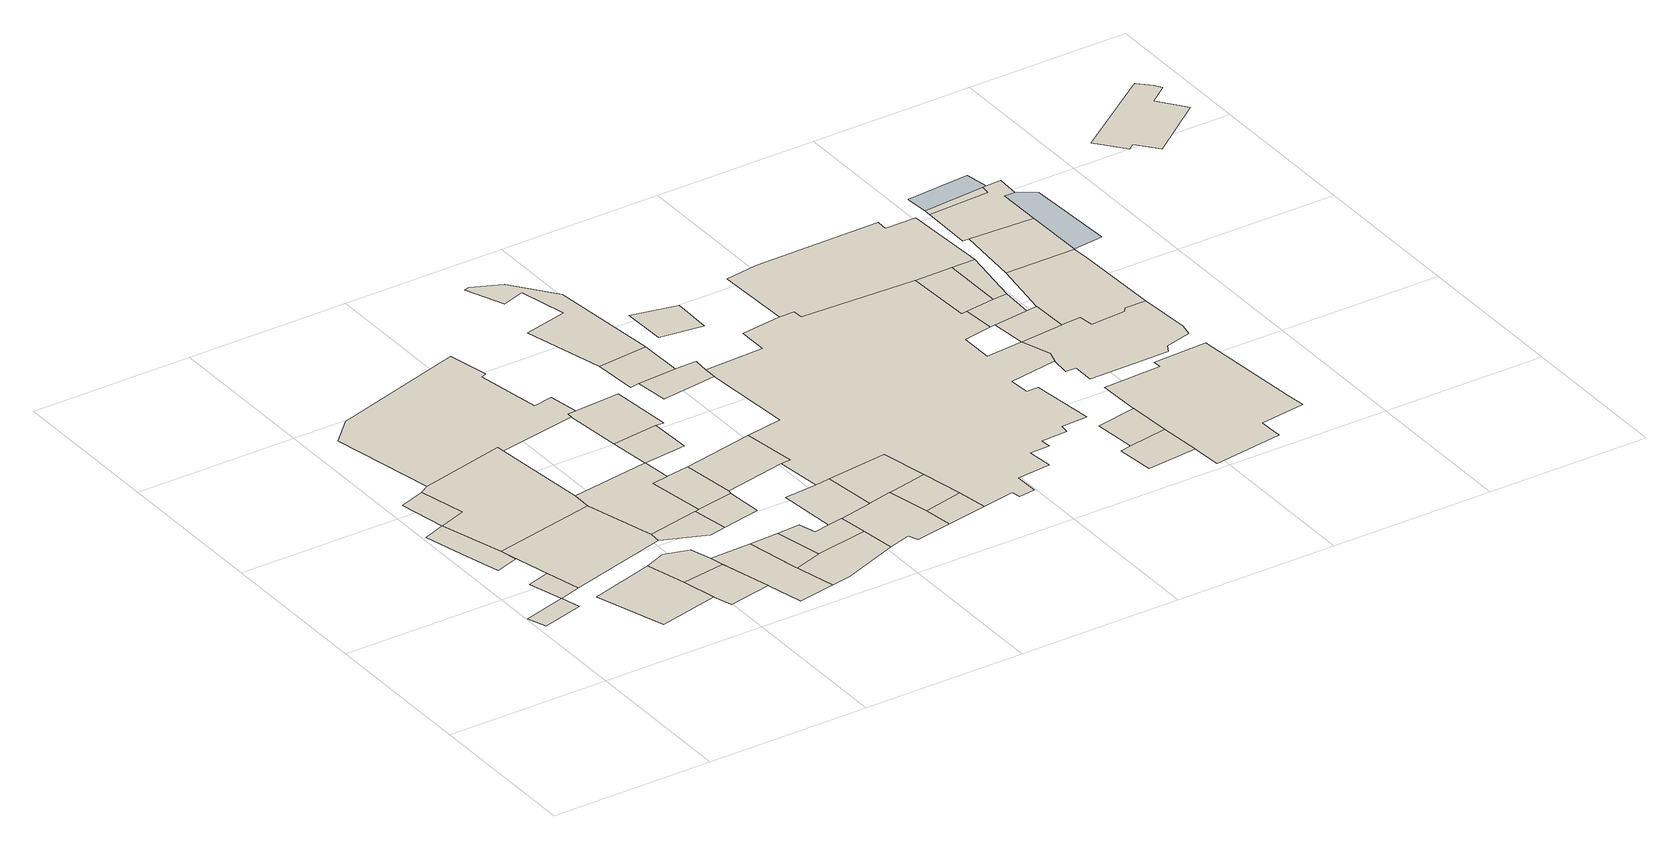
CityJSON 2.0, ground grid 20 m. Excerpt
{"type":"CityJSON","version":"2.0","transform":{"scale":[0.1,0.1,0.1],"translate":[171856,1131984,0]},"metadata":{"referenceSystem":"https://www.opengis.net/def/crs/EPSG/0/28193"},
"CityObjects":{
"building1":{"type":"Building","attributes":{"time":{"estimatedStart":{"year":1841},"estimatedEnd":{"year":1938}},"material":{"value":"dressed stone","sources":[{"name":"Amiran Atlas, sheet 11, map 4.2","type":"Secondary cartographic source"}],"paradata":{"author":"Beatrice Vaienti","date":"29-05-2023","version":0}},"numberOfFloors":{"value":"1","sources":[{"name":"Amiran Atlas, sheet 12, map 4.3","type":"Secondary cartographic source"}],"paradata":{"type":"user","author":"Beatrice Vaienti","date":"29-05-2023","comments":"In the atlas the value is \"1-3\", we have chosen a random value between 1 and 3 assigning a higher probability to 1 and 2 floors, respectively p=[0.35,0.35,0.3] for 1, 2, 3 floors","version":0}},"roof":{"type":{"value":"flat","paradata":{"type":"user","author":"Beatrice Vaienti","date":"29-05-2023","version":0}}},"updatedGeometry":true},"geometry":[{"type":"MultiSurface","lod":"0","boundaries":[[[0,1,2,3]]]}]},
"building2":{"type":"Building","attributes":{"time":{"estimatedStart":{"year":1841},"estimatedEnd":{"year":1938}},"material":{"value":"dressed stone","sources":[{"name":"Amiran Atlas, sheet 11, map 4.2","type":"Secondary cartographic source"}],"paradata":{"author":"Beatrice Vaienti","date":"29-05-2023","version":0}},"numberOfFloors":{"value":"1","sources":[{"name":"Amiran Atlas, sheet 12, map 4.3","type":"Secondary cartographic source"}],"paradata":{"type":"user","author":"Beatrice Vaienti","date":"29-05-2023","comments":"In the atlas the value is \"1-3\", we have chosen a random value between 1 and 3 assigning a higher probability to 1 and 2 floors, respectively p=[0.35,0.35,0.3] for 1, 2, 3 floors","version":0}},"roof":{"type":{"value":"flat","paradata":{"type":"user","author":"Beatrice Vaienti","date":"29-05-2023","version":0}}},"updatedGeometry":true},"geometry":[{"type":"MultiSurface","lod":"0","boundaries":[[[4,5,6,1]]]}]},
"building3":{"type":"Building","attributes":{"time":{"estimatedStart":{"year":1841},"estimatedEnd":{"year":1938}},"material":{"value":"dressed stone","sources":[{"name":"Amiran Atlas, sheet 11, map 4.2","type":"Secondary cartographic source"}],"paradata":{"author":"Beatrice Vaienti","date":"29-05-2023","version":0}},"numberOfFloors":{"value":"2","sources":[{"name":"Amiran Atlas, sheet 12, map 4.3","type":"Secondary cartographic source"}],"paradata":{"type":"user","author":"Beatrice Vaienti","date":"29-05-2023","comments":"In the atlas the value is \"1-3\", we have chosen a random value between 1 and 3 assigning a higher probability to 1 and 2 floors, respectively p=[0.35,0.35,0.3] for 1, 2, 3 floors","version":0}},"roof":{"type":{"value":"domed","paradata":{"type":"user","author":"Beatrice Vaienti","date":"29-05-2023","version":0}}},"updatedGeometry":true},"geometry":[{"type":"MultiSurface","lod":"0","boundaries":[[[7,8,9,10,11,12]]]}]},
"building4":{"type":"Building","attributes":{"time":{"estimatedStart":{"year":1841},"estimatedEnd":{"year":1938}},"material":{"paradata":{"version":0}},"numberOfFloors":{"value":"3","paradata":{"type":"predicted","date":"05-06-2023","comments":"Random Forest Classifier","version":0}},"roof":{"type":{"value":"gable","paradata":{"type":"user","author":"Beatrice Vaienti","date":"29-05-2023","comments":"In the Atlas the value is reported is 'gabled (tiles)', however it is not clear whether it refers to a hip or a gable roof. Therefore we assigned a random value between the two.","version":0}}},"updatedGeometry":true},"geometry":[{"type":"MultiSurface","lod":"0","boundaries":[[[10,13,14,15]]]}]},
"building5":{"type":"Building","attributes":{"time":{"estimatedStart":{"year":1841},"estimatedEnd":{"year":1938}},"material":{"value":"dressed stone","sources":[{"name":"Amiran Atlas, sheet 11, map 4.2","type":"Secondary cartographic source"}],"paradata":{"author":"Beatrice Vaienti","date":"29-05-2023","version":0}},"numberOfFloors":{"value":"2","sources":[{"name":"Amiran Atlas, sheet 12, map 4.3","type":"Secondary cartographic source"}],"paradata":{"type":"user","author":"Beatrice Vaienti","date":"29-05-2023","comments":"In the atlas the value is \"1-3\", we have chosen a random value between 1 and 3 assigning a higher probability to 1 and 2 floors, respectively p=[0.35,0.35,0.3] for 1, 2, 3 floors","version":0}},"roof":{"type":{"value":"flat","paradata":{"type":"user","author":"Beatrice Vaienti","date":"29-05-2023","version":0}}},"updatedGeometry":true},"geometry":[{"type":"MultiSurface","lod":"0","boundaries":[[[16,17,18,19,20]]]}]},
"building6":{"type":"Building","attributes":{"time":{"estimatedStart":{"year":1841},"estimatedEnd":{"year":1938}},"material":{"value":"dressed stone","sources":[{"name":"Amiran Atlas, sheet 11, map 4.2","type":"Secondary cartographic source"}],"paradata":{"author":"Beatrice Vaienti","date":"29-05-2023","version":0}},"numberOfFloors":{"value":"3","sources":[{"name":"Amiran Atlas, sheet 12, map 4.3","type":"Secondary cartographic source"}],"paradata":{"type":"user","author":"Beatrice Vaienti","date":"29-05-2023","comments":"In the atlas the value is \"1-3\", we have chosen a random value between 1 and 3 assigning a higher probability to 1 and 2 floors, respectively p=[0.35,0.35,0.3] for 1, 2, 3 floors","version":0}},"roof":{"type":{"value":"flat","paradata":{"type":"user","author":"Beatrice Vaienti","date":"29-05-2023","version":0}}},"updatedGeometry":true},"geometry":[{"type":"MultiSurface","lod":"0","boundaries":[[[21,22,9,4,23]]]}]},
"building7":{"type":"Building","attributes":{"time":{"estimatedStart":{"year":1841},"estimatedEnd":{"year":1938}},"material":{"value":"dressed stone","sources":[{"name":"Amiran Atlas, sheet 11, map 4.2","type":"Secondary cartographic source"}],"paradata":{"author":"Beatrice Vaienti","date":"29-05-2023","version":0}},"numberOfFloors":{"value":"3","sources":[{"name":"Amiran Atlas, sheet 12, map 4.3","type":"Secondary cartographic source"}],"paradata":{"type":"user","author":"Beatrice Vaienti","date":"29-05-2023","comments":"In the atlas the value is \"1-3\", we have chosen a random value between 1 and 3 assigning a higher probability to 1 and 2 floors, respectively p=[0.35,0.35,0.3] for 1, 2, 3 floors","version":0}},"roof":{"type":{"value":"flat","paradata":{"type":"user","author":"Beatrice Vaienti","date":"29-05-2023","version":0}}},"updatedGeometry":true},"geometry":[{"type":"MultiSurface","lod":"0","boundaries":[[[10,9,22,24,25,26,27,14,13]]]}]},
"building8":{"type":"Building","attributes":{"time":{"estimatedStart":{"year":1841},"estimatedEnd":{"year":1938}},"material":{"value":"dressed stone","sources":[{"name":"Amiran Atlas, sheet 11, map 4.2","type":"Secondary cartographic source"}],"paradata":{"author":"Beatrice Vaienti","date":"29-05-2023","version":0}},"numberOfFloors":{"value":"1","sources":[{"name":"Amiran Atlas, sheet 12, map 4.3","type":"Secondary cartographic source"}],"paradata":{"type":"user","author":"Beatrice Vaienti","date":"29-05-2023","comments":"In the atlas the value is \"1-3\", we have chosen a random value between 1 and 3 assigning a higher probability to 1 and 2 floors, respectively p=[0.35,0.35,0.3] for 1, 2, 3 floors","version":0}},"roof":{"type":{"value":"gable","paradata":{"type":"user","author":"Beatrice Vaienti","date":"29-05-2023","comments":"In the Atlas the value is reported is 'gabled (tiles)', however it is not clear whether it refers to a hip or a gable roof. Therefore we assigned a random value between the two.","version":0}}},"updatedGeometry":true},"geometry":[{"type":"MultiSurface","lod":"0","boundaries":[[[18,17,28,29,30]]]}]},
"building9":{"type":"Building","attributes":{"time":{"estimatedStart":{"year":1841},"estimatedEnd":{"year":1938}},"material":{"value":"dressed stone","sources":[{"name":"Amiran Atlas, sheet 11, map 4.2","type":"Secondary cartographic source"}],"paradata":{"author":"Beatrice Vaienti","date":"29-05-2023","version":0}},"numberOfFloors":{"value":"1","sources":[{"name":"Amiran Atlas, sheet 12, map 4.3","type":"Secondary cartographic source"}],"paradata":{"type":"user","author":"Beatrice Vaienti","date":"29-05-2023","comments":"In the atlas the value is \"1-3\", we have chosen a random value between 1 and 3 assigning a higher probability to 1 and 2 floors, respectively p=[0.35,0.35,0.3] for 1, 2, 3 floors","version":0}},"roof":{"type":{"value":"flat","paradata":{"type":"user","author":"Beatrice Vaienti","date":"29-05-2023","version":0}}},"updatedGeometry":true},"geometry":[{"type":"MultiSurface","lod":"0","boundaries":[[[31,19,18,30,32,33]]]}]},
"building10":{"type":"Building","attributes":{"time":{"estimatedStart":{"year":1841},"estimatedEnd":{"year":1938}},"material":{"value":"dressed stone","sources":[{"name":"Amiran Atlas, sheet 11, map 4.2","type":"Secondary cartographic source"}],"paradata":{"author":"Beatrice Vaienti","date":"29-05-2023","version":0}},"numberOfFloors":{"value":"3","sources":[{"name":"Amiran Atlas, sheet 12, map 4.3","type":"Secondary cartographic source"}],"paradata":{"type":"user","author":"Beatrice Vaienti","date":"29-05-2023","comments":"In the atlas the value is \"1-3\", we have chosen a random value between 1 and 3 assigning a higher probability to 1 and 2 floors, respectively p=[0.35,0.35,0.3] for 1, 2, 3 floors","version":0}},"roof":{"type":{"value":"domed","paradata":{"type":"user","author":"Beatrice Vaienti","date":"29-05-2023","version":0}}},"updatedGeometry":true},"geometry":[{"type":"MultiSurface","lod":"0","boundaries":[[[29,34,35,36,37,32]]]}]},
"building11":{"type":"Building","attributes":{"time":{"estimatedStart":{"year":1841},"estimatedEnd":{"year":1938}},"material":{"value":"dressed stone","sources":[{"name":"Amiran Atlas, sheet 11, map 4.2","type":"Secondary cartographic source"}],"paradata":{"author":"Beatrice Vaienti","date":"29-05-2023","version":0}},"numberOfFloors":{"value":"1","sources":[{"name":"Amiran Atlas, sheet 12, map 4.3","type":"Secondary cartographic source"}],"paradata":{"type":"user","author":"Beatrice Vaienti","date":"29-05-2023","comments":"In the atlas the value is \"1-3\", we have chosen a random value between 1 and 3 assigning a higher probability to 1 and 2 floors, respectively p=[0.35,0.35,0.3] for 1, 2, 3 floors","version":0}},"roof":{"type":{"value":"flat","paradata":{"type":"user","author":"Beatrice Vaienti","date":"29-05-2023","version":0}}},"updatedGeometry":true},"geometry":[{"type":"MultiSurface","lod":"0","boundaries":[[[38,21,23,39,40]]]}]},
"building12":{"type":"Building","attributes":{"time":{"estimatedStart":{"year":1841},"estimatedEnd":{"year":1938}},"material":{"value":"dressed stone","sources":[{"name":"Amiran Atlas, sheet 11, map 4.2","type":"Secondary cartographic source"}],"paradata":{"author":"Beatrice Vaienti","date":"29-05-2023","version":0}},"numberOfFloors":{"value":"3","sources":[{"name":"Amiran Atlas, sheet 12, map 4.3","type":"Secondary cartographic source"}],"paradata":{"type":"user","author":"Beatrice Vaienti","date":"29-05-2023","comments":"In the atlas the value is \"1-3\", we have chosen a random value between 1 and 3 assigning a higher probability to 1 and 2 floors, respectively p=[0.35,0.35,0.3] for 1, 2, 3 floors","version":0}},"roof":{"type":{"value":"flat","paradata":{"type":"user","author":"Beatrice Vaienti","date":"29-05-2023","version":0}}},"updatedGeometry":true},"geometry":[{"type":"MultiSurface","lod":"0","boundaries":[[[41,42,24,22,21,38,43,44]]]}]},
"building13":{"type":"Building","attributes":{"time":{"estimatedStart":{"year":1841},"estimatedEnd":{"year":1938}},"material":{"value":"dressed stone","sources":[{"name":"Amiran Atlas, sheet 11, map 4.2","type":"Secondary cartographic source"}],"paradata":{"author":"Beatrice Vaienti","date":"29-05-2023","version":0}},"numberOfFloors":{"value":"3","sources":[{"name":"Amiran Atlas, sheet 12, map 4.3","type":"Secondary cartographic source"}],"paradata":{"type":"user","author":"Beatrice Vaienti","date":"29-05-2023","comments":"In the atlas the value is \"1-3\", we have chosen a random value between 1 and 3 assigning a higher probability to 1 and 2 floors, respectively p=[0.35,0.35,0.3] for 1, 2, 3 floors","version":0}},"roof":{"type":{"value":"flat","paradata":{"type":"user","author":"Beatrice Vaienti","date":"29-05-2023","version":0}}},"updatedGeometry":true},"geometry":[{"type":"MultiSurface","lod":"0","boundaries":[[[45,46,47,27,26,25,48,49,50,51,52,53,54]]]}]},
"building14":{"type":"Building","attributes":{"time":{"estimatedStart":{"year":1841},"estimatedEnd":{"year":1938}},"material":{"value":"dressed stone","sources":[{"name":"Amiran Atlas, sheet 11, map 4.2","type":"Secondary cartographic source"}],"paradata":{"author":"Beatrice Vaienti","date":"29-05-2023","version":0}},"numberOfFloors":{"value":"1","sources":[{"name":"Amiran Atlas, sheet 12, map 4.3","type":"Secondary cartographic source"}],"paradata":{"type":"user","author":"Beatrice Vaienti","date":"29-05-2023","comments":"In the atlas the value is \"1-3\", we have chosen a random value between 1 and 3 assigning a higher probability to 1 and 2 floors, respectively p=[0.35,0.35,0.3] for 1, 2, 3 floors","version":0}},"roof":{"type":{"value":"domed","paradata":{"type":"user","author":"Beatrice Vaienti","date":"29-05-2023","version":0}}},"updatedGeometry":true},"geometry":[{"type":"MultiSurface","lod":"0","boundaries":[[[55,56,57,37]]]}]},
"building15":{"type":"Building","attributes":{"time":{"estimatedStart":{"year":1841},"estimatedEnd":{"year":1938}},"material":{"value":"dressed stone","sources":[{"name":"Amiran Atlas, sheet 11, map 4.2","type":"Secondary cartographic source"}],"paradata":{"author":"Beatrice Vaienti","date":"29-05-2023","version":0}},"numberOfFloors":{"value":"1","sources":[{"name":"Amiran Atlas, sheet 12, map 4.3","type":"Secondary cartographic source"}],"paradata":{"type":"user","author":"Beatrice Vaienti","date":"29-05-2023","comments":"In the atlas the value is \"1-3\", we have chosen a random value between 1 and 3 assigning a higher probability to 1 and 2 floors, respectively p=[0.35,0.35,0.3] for 1, 2, 3 floors","version":0}},"roof":{"type":{"value":"domed","paradata":{"type":"user","author":"Beatrice Vaienti","date":"29-05-2023","version":0}}},"updatedGeometry":true},"geometry":[{"type":"MultiSurface","lod":"0","boundaries":[[[58,43,38,40,59]]]}]},
"building16":{"type":"Building","attributes":{"time":{"estimatedStart":{"year":1841},"estimatedEnd":{"year":1938}},"material":{"value":"dressed stone","sources":[{"name":"Amiran Atlas, sheet 11, map 4.2","type":"Secondary cartographic source"}],"paradata":{"author":"Beatrice Vaienti","date":"29-05-2023","version":0}},"numberOfFloors":{"value":"3","sources":[{"name":"Amiran Atlas, sheet 12, map 4.3","type":"Secondary cartographic source"}],"paradata":{"type":"user","author":"Beatrice Vaienti","date":"29-05-2023","comments":"In the atlas the value is \"1-3\", we have chosen a random value between 1 and 3 assigning a higher probability to 1 and 2 floors, respectively p=[0.35,0.35,0.3] for 1, 2, 3 floors","version":0}},"roof":{"type":{"value":"flat","paradata":{"type":"user","author":"Beatrice Vaienti","date":"29-05-2023","version":0}}},"updatedGeometry":true},"geometry":[{"type":"MultiSurface","lod":"0","boundaries":[[[56,55,35,60,61,62]]]}]},
"building17":{"type":"Building","attributes":{"time":{"estimatedStart":{"year":1841},"estimatedEnd":{"year":1938}},"material":{"value":"dressed stone","sources":[{"name":"Amiran Atlas, sheet 11, map 4.2","type":"Secondary cartographic source"}],"paradata":{"author":"Beatrice Vaienti","date":"29-05-2023","version":0}},"numberOfFloors":{"value":"3","sources":[{"name":"Amiran Atlas, sheet 12, map 4.3","type":"Secondary cartographic source"}],"paradata":{"type":"user","author":"Beatrice Vaienti","date":"29-05-2023","comments":"In the atlas the value is \"1-3\", we have chosen a random value between 1 and 3 assigning a higher probability to 1 and 2 floors, respectively p=[0.35,0.35,0.3] for 1, 2, 3 floors","version":0}},"roof":{"type":{"value":"domed","paradata":{"type":"user","author":"Beatrice Vaienti","date":"29-05-2023","version":0}}},"updatedGeometry":true},"geometry":[{"type":"MultiSurface","lod":"0","boundaries":[[[63,41,44,43,58,64]]]}]},
"building18":{"type":"Building","attributes":{"time":{"estimatedStart":{"year":1841},"estimatedEnd":{"year":1938}},"material":{"value":"dressed stone","sources":[{"name":"Amiran Atlas, sheet 11, map 4.2","type":"Secondary cartographic source"}],"paradata":{"author":"Beatrice Vaienti","date":"29-05-2023","version":0}},"numberOfFloors":{"value":"1","sources":[{"name":"Amiran Atlas, sheet 12, map 4.3","type":"Secondary cartographic source"}],"paradata":{"type":"user","author":"Beatrice Vaienti","date":"29-05-2023","comments":"In the atlas the value is \"1-3\", we have chosen a random value between 1 and 3 assigning a higher probability to 1 and 2 floors, respectively p=[0.35,0.35,0.3] for 1, 2, 3 floors","version":0}},"roof":{"type":{"value":"domed","paradata":{"type":"user","author":"Beatrice Vaienti","date":"29-05-2023","version":0}}},"updatedGeometry":true},"geometry":[{"type":"MultiSurface","lod":"0","boundaries":[[[57,56,62,65,66,67,68]]]}]},
"building19":{"type":"Building","attributes":{"time":{"estimatedStart":{"year":1841},"estimatedEnd":{"year":1938}},"material":{"value":"dressed stone","sources":[{"name":"Amiran Atlas, sheet 11, map 4.2","type":"Secondary cartographic source"}],"paradata":{"author":"Beatrice Vaienti","date":"29-05-2023","version":0}},"numberOfFloors":{"value":"3","sources":[{"name":"Amiran Atlas, sheet 12, map 4.3","type":"Secondary cartographic source"}],"paradata":{"type":"user","author":"Beatrice Vaienti","date":"29-05-2023","comments":"In the atlas the value is \"1-3\", we have chosen a random value between 1 and 3 assigning a higher probability to 1 and 2 floors, respectively p=[0.35,0.35,0.3] for 1, 2, 3 floors","version":0}},"roof":{"type":{"value":"flat","paradata":{"type":"user","author":"Beatrice Vaienti","date":"29-05-2023","version":0}}},"updatedGeometry":true},"geometry":[{"type":"MultiSurface","lod":"0","boundaries":[[[69,70,42,71]]]}]},
"building20":{"type":"Building","attributes":{"time":{"estimatedStart":{"year":1841},"estimatedEnd":{"year":1938}},"material":{"value":"dressed stone","sources":[{"name":"Amiran Atlas, sheet 11, map 4.2","type":"Secondary cartographic source"}],"paradata":{"author":"Beatrice Vaienti","date":"29-05-2023","version":0}},"numberOfFloors":{"value":"3","sources":[{"name":"Amiran Atlas, sheet 12, map 4.3","type":"Secondary cartographic source"}],"paradata":{"type":"user","author":"Beatrice Vaienti","date":"29-05-2023","comments":"In the atlas the value is \"1-3\", we have chosen a random value between 1 and 3 assigning a higher probability to 1 and 2 floors, respectively p=[0.35,0.35,0.3] for 1, 2, 3 floors","version":0}},"roof":{"type":{"value":"flat","paradata":{"type":"user","author":"Beatrice Vaienti","date":"29-05-2023","version":0}}},"updatedGeometry":true},"geometry":[{"type":"MultiSurface","lod":"0","boundaries":[[[70,69,72,73,50,49,48]]]}]},
"building21":{"type":"Building","attributes":{"time":{"estimatedStart":{"year":1841},"estimatedEnd":{"year":1938}},"material":{"value":"dressed stone","sources":[{"name":"Amiran Atlas, sheet 11, map 4.2","type":"Secondary cartographic source"}],"paradata":{"author":"Beatrice Vaienti","date":"29-05-2023","version":0}},"numberOfFloors":{"value":"3","sources":[{"name":"Amiran Atlas, sheet 12, map 4.3","type":"Secondary cartographic source"}],"paradata":{"type":"user","author":"Beatrice Vaienti","date":"29-05-2023","comments":"In the atlas the value is \"1-3\", we have chosen a random value between 1 and 3 assigning a higher probability to 1 and 2 floors, respectively p=[0.35,0.35,0.3] for 1, 2, 3 floors","version":0}},"roof":{"type":{"value":"domed","paradata":{"type":"user","author":"Beatrice Vaienti","date":"29-05-2023","version":0}}},"updatedGeometry":true},"geometry":[{"type":"MultiSurface","lod":"0","boundaries":[[[74,75,63,64,76]]]}]},
"building22":{"type":"Building","attributes":{"time":{"estimatedStart":{"year":1841},"estimatedEnd":{"year":1938}},"material":{"value":"dressed stone","sources":[{"name":"Amiran Atlas, sheet 11, map 4.2","type":"Secondary cartographic source"}],"paradata":{"author":"Beatrice Vaienti","date":"29-05-2023","version":0}},"numberOfFloors":{"value":"3","sources":[{"name":"Amiran Atlas, sheet 12, map 4.3","type":"Secondary cartographic source"}],"paradata":{"type":"user","author":"Beatrice Vaienti","date":"29-05-2023","comments":"In the atlas the value is \"1-3\", we have chosen a random value between 1 and 3 assigning a higher probability to 1 and 2 floors, respectively p=[0.35,0.35,0.3] for 1, 2, 3 floors","version":0}},"roof":{"type":{"value":"domed","paradata":{"type":"user","author":"Beatrice Vaienti","date":"29-05-2023","version":0}}},"updatedGeometry":true},"geometry":[{"type":"MultiSurface","lod":"0","boundaries":[[[77,66,65,78,79,80]]]}]},
"building23":{"type":"Building","attributes":{"time":{"estimatedStart":{"year":1841},"estimatedEnd":{"year":1938}},"material":{"value":"dressed stone","sources":[{"name":"Amiran Atlas, sheet 11, map 4.2","type":"Secondary cartographic source"}],"paradata":{"author":"Beatrice Vaienti","date":"29-05-2023","version":0}},"numberOfFloors":{"value":"2","sources":[{"name":"Amiran Atlas, sheet 12, map 4.3","type":"Secondary cartographic source"}],"paradata":{"type":"user","author":"Beatrice Vaienti","date":"29-05-2023","comments":"In the atlas the value is \"1-3\", we have chosen a random value between 1 and 3 assigning a higher probability to 1 and 2 floors, respectively p=[0.35,0.35,0.3] for 1, 2, 3 floors","version":0}},"roof":{"type":{"value":"flat","paradata":{"type":"user","author":"Beatrice Vaienti","date":"29-05-2023","version":0}}},"updatedGeometry":true},"geometry":[{"type":"MultiSurface","lod":"0","boundaries":[[[78,65,62,61,81,82,83,84,85]]]}]},
"building24":{"type":"Building","attributes":{"time":{"estimatedStart":{"year":1841},"estimatedEnd":{"year":1938}},"material":{"value":"dressed stone","sources":[{"name":"Amiran Atlas, sheet 11, map 4.2","type":"Secondary cartographic source"}],"paradata":{"author":"Beatrice Vaienti","date":"29-05-2023","version":0}},"numberOfFloors":{"value":"1","sources":[{"name":"Amiran Atlas, sheet 12, map 4.3","type":"Secondary cartographic source"}],"paradata":{"type":"user","author":"Beatrice Vaienti","date":"29-05-2023","comments":"In the atlas the value is \"1-3\", we have chosen a random value between 1 and 3 assigning a higher probability to 1 and 2 floors, respectively p=[0.35,0.35,0.3] for 1, 2, 3 floors","version":0}},"roof":{"type":{"value":"hip","paradata":{"type":"user","author":"Beatrice Vaienti","date":"29-05-2023","comments":"In the Atlas the value is reported is 'gabled (tiles)', however it is not clear whether it refers to a hip or a gable roof. Therefore we assigned a random value between the two.","version":0}}},"updatedGeometry":true},"geometry":[{"type":"MultiSurface","lod":"0","boundaries":[[[86,87,79,78,88]]]}]},
"building25":{"type":"Building","attributes":{"time":{"estimatedStart":{"year":1841},"estimatedEnd":{"year":1938}},"material":{"value":"dressed stone","sources":[{"name":"Amiran Atlas, sheet 11, map 4.2","type":"Secondary cartographic source"}],"paradata":{"author":"Beatrice Vaienti","date":"29-05-2023","version":0}},"numberOfFloors":{"value":"3","sources":[{"name":"Amiran Atlas, sheet 12, map 4.3","type":"Secondary cartographic source"}],"paradata":{"type":"user","author":"Beatrice Vaienti","date":"29-05-2023","comments":"In the atlas the value is \"1-3\", we have chosen a random value between 1 and 3 assigning a higher probability to 1 and 2 floors, respectively p=[0.35,0.35,0.3] for 1, 2, 3 floors","version":0}},"roof":{"type":{"value":"flat","paradata":{"type":"user","author":"Beatrice Vaienti","date":"29-05-2023","version":0}}},"updatedGeometry":true},"geometry":[{"type":"MultiSurface","lod":"0","boundaries":[[[84,83,89,90]]]}]},
"building26":{"type":"Building","attributes":{"time":{"estimatedStart":{"year":1841},"estimatedEnd":{"year":1938}},"material":{"value":"dressed stone","sources":[{"name":"Amiran Atlas, sheet 11, map 4.2","type":"Secondary cartographic source"}],"paradata":{"author":"Beatrice Vaienti","date":"29-05-2023","version":0}},"numberOfFloors":{"value":"1","sources":[{"name":"Amiran Atlas, sheet 12, map 4.3","type":"Secondary cartographic source"}],"paradata":{"type":"user","author":"Beatrice Vaienti","date":"29-05-2023","comments":"In the atlas the value is \"1-3\", we have chosen a random value between 1 and 3 assigning a higher probability to 1 and 2 floors, respectively p=[0.35,0.35,0.3] for 1, 2, 3 floors","version":0}},"roof":{"type":{"value":"flat","paradata":{"type":"user","author":"Beatrice Vaienti","date":"29-05-2023","version":0}}},"updatedGeometry":true},"geometry":[{"type":"MultiSurface","lod":"0","boundaries":[[[84,90,86,85]]]}]},
"building27":{"type":"Building","attributes":{"time":{"estimatedStart":{"year":1841},"estimatedEnd":{"year":1938}},"material":{"value":"dressed stone","sources":[{"name":"Amiran Atlas, sheet 11, map 4.2","type":"Secondary cartographic source"}],"paradata":{"author":"Beatrice Vaienti","date":"29-05-2023","version":0}},"numberOfFloors":{"value":"1","sources":[{"name":"Amiran Atlas, sheet 12, map 4.3","type":"Secondary cartographic source"}],"paradata":{"type":"user","author":"Beatrice Vaienti","date":"29-05-2023","comments":"In the atlas the value is \"1-3\", we have chosen a random value between 1 and 3 assigning a higher probability to 1 and 2 floors, respectively p=[0.35,0.35,0.3] for 1, 2, 3 floors","version":0}},"roof":{"type":{"value":"flat","paradata":{"type":"user","author":"Beatrice Vaienti","date":"29-05-2023","version":0}}},"updatedGeometry":true},"geometry":[{"type":"MultiSurface","lod":"0","boundaries":[[[91,92,93,94,95]]]}]},
"building28":{"type":"Building","attributes":{"time":{"estimatedStart":{"year":1841},"estimatedEnd":{"year":1938}},"material":{"value":"dressed stone","sources":[{"name":"Amiran Atlas, sheet 11, map 4.2","type":"Secondary cartographic source"}],"paradata":{"author":"Beatrice Vaienti","date":"29-05-2023","version":0}},"numberOfFloors":{"value":"2","sources":[{"name":"Amiran Atlas, sheet 12, map 4.3","type":"Secondary cartographic source"}],"paradata":{"type":"user","author":"Beatrice Vaienti","date":"29-05-2023","comments":"In the atlas the value is \"1-3\", we have chosen a random value between 1 and 3 assigning a higher probability to 1 and 2 floors, respectively p=[0.35,0.35,0.3] for 1, 2, 3 floors","version":0}},"roof":{"type":{"value":"flat","paradata":{"type":"user","author":"Beatrice Vaienti","date":"29-05-2023","version":0}}},"updatedGeometry":true},"geometry":[{"type":"MultiSurface","lod":"0","boundaries":[[[96,97,98,93,92,99]]]}]},
"building29":{"type":"Building","attributes":{"time":{"estimatedStart":{"year":1841},"estimatedEnd":{"year":1938}},"material":{"value":"dressed stone","sources":[{"name":"Amiran Atlas, sheet 11, map 4.2","type":"Secondary cartographic source"}],"paradata":{"author":"Beatrice Vaienti","date":"29-05-2023","version":0}},"numberOfFloors":{"value":"3","sources":[{"name":"Amiran Atlas, sheet 12, map 4.3","type":"Secondary cartographic source"}],"paradata":{"type":"user","author":"Beatrice Vaienti","date":"29-05-2023","comments":"In the atlas the value is \"1-3\", we have chosen a random value between 1 and 3 assigning a higher probability to 1 and 2 floors, respectively p=[0.35,0.35,0.3] for 1, 2, 3 floors","version":0}},"roof":{"type":{"value":"flat","paradata":{"type":"user","author":"Beatrice Vaienti","date":"29-05-2023","version":0}}},"updatedGeometry":true},"geometry":[{"type":"MultiSurface","lod":"0","boundaries":[[[100,101,102,103,95,94,104,105,106,107]]]}]},
"building30":{"type":"Building","attributes":{"time":{"estimatedStart":{"year":1841},"estimatedEnd":{"year":1938}},"material":{"value":"dressed stone","sources":[{"name":"Amiran Atlas, sheet 11, map 4.2","type":"Secondary cartographic source"}],"paradata":{"author":"Beatrice Vaienti","date":"29-05-2023","version":0}},"numberOfFloors":{"value":"2","sources":[{"name":"Amiran Atlas, sheet 12, map 4.3","type":"Secondary cartographic source"}],"paradata":{"type":"user","author":"Beatrice Vaienti","date":"29-05-2023","comments":"In the atlas the value is \"1-3\", we have chosen a random value between 1 and 3 assigning a higher probability to 1 and 2 floors, respectively p=[0.35,0.35,0.3] for 1, 2, 3 floors","version":0}},"roof":{"type":{"value":"flat","paradata":{"type":"user","author":"Beatrice Vaienti","date":"29-05-2023","version":0}}},"updatedGeometry":true},"geometry":[{"type":"MultiSurface","lod":"0","boundaries":[[[108,109,110,111]]]}]},
"building31":{"type":"Building","attributes":{"time":{"estimatedStart":{"year":1841},"estimatedEnd":{"year":1938}},"material":{"value":"dressed stone","sources":[{"name":"Amiran Atlas, sheet 11, map 4.2","type":"Secondary cartographic source"}],"paradata":{"author":"Beatrice Vaienti","date":"29-05-2023","version":0}},"numberOfFloors":{"value":"3","sources":[{"name":"Amiran Atlas, sheet 12, map 4.3","type":"Secondary cartographic source"}],"paradata":{"type":"user","author":"Beatrice Vaienti","date":"29-05-2023","comments":"In the atlas the value is \"1-3\", we have chosen a random value between 1 and 3 assigning a higher probability to 1 and 2 floors, respectively p=[0.35,0.35,0.3] for 1, 2, 3 floors","version":0}},"roof":{"type":{"value":"flat","paradata":{"type":"user","author":"Beatrice Vaienti","date":"29-05-2023","version":0}}},"updatedGeometry":true},"geometry":[{"type":"MultiSurface","lod":"0","boundaries":[[[112,113,114,115,116,117,118,119,120,121,122,123,124,125,126,127,128,97,96,129,75,74,76,80,79,87,86,90,89,130,131,132,133,134,135,136,137,138,139,140]]]}]},
"building32":{"type":"Building","attributes":{"time":{"estimatedStart":{"year":1841},"estimatedEnd":{"year":1938}},"material":{"value":"dressed stone","sources":[{"name":"Amiran Atlas, sheet 11, map 4.2","type":"Secondary cartographic source"}],"paradata":{"author":"Beatrice Vaienti","date":"29-05-2023","version":0}},"numberOfFloors":{"value":"1","sources":[{"name":"Amiran Atlas, sheet 12, map 4.3","type":"Secondary cartographic source"}],"paradata":{"type":"user","author":"Beatrice Vaienti","date":"29-05-2023","comments":"In the atlas the value is \"1-3\", we have chosen a random value between 1 and 3 assigning a higher probability to 1 and 2 floors, respectively p=[0.35,0.35,0.3] for 1, 2, 3 floors","version":0}},"roof":{"type":{"value":"flat","paradata":{"type":"user","author":"Beatrice Vaienti","date":"29-05-2023","version":0}}},"updatedGeometry":true},"geometry":[{"type":"MultiSurface","lod":"0","boundaries":[[[141,142,143,144,145]]]}]},
"building33":{"type":"Building","attributes":{"time":{"estimatedStart":{"year":1841},"estimatedEnd":{"year":1938}},"material":{"value":"dressed stone","sources":[{"name":"Amiran Atlas, sheet 11, map 4.2","type":"Secondary cartographic source"}],"paradata":{"author":"Beatrice Vaienti","date":"29-05-2023","version":0}},"numberOfFloors":{"value":"2","sources":[{"name":"Amiran Atlas, sheet 12, map 4.3","type":"Secondary cartographic source"}],"paradata":{"type":"user","author":"Beatrice Vaienti","date":"29-05-2023","comments":"In the atlas the value is \"1-3\", we have chosen a random value between 1 and 3 assigning a higher probability to 1 and 2 floors, respectively p=[0.35,0.35,0.3] for 1, 2, 3 floors","version":0}},"roof":{"type":{"value":"flat","paradata":{"type":"user","author":"Beatrice Vaienti","date":"29-05-2023","version":0}}},"updatedGeometry":true},"geometry":[{"type":"MultiSurface","lod":"0","boundaries":[[[142,141,146,147]]]}]},
"building34":{"type":"Building","attributes":{"time":{"estimatedStart":{"year":1841},"estimatedEnd":{"year":1938}},"material":{"value":"dressed stone","sources":[{"name":"Amiran Atlas, sheet 11, map 4.2","type":"Secondary cartographic source"}],"paradata":{"author":"Beatrice Vaienti","date":"29-05-2023","version":0}},"numberOfFloors":{"value":"1","paradata":{"type":"predicted","date":"05-06-2023","comments":"Random Forest Classifier","version":0}},"roof":{"type":{"value":"domed","paradata":{"type":"predicted","date":"05-06-2023","comments":"Random Forest Classifier","version":0}}},"updatedGeometry":true},"geometry":[{"type":"MultiSurface","lod":"0","boundaries":[[[148,149,150,126,125,124,123,151,152,153,154]]]}]},
"building35":{"type":"Building","attributes":{"time":{"estimatedStart":{"year":1841},"estimatedEnd":{"year":1938}},"material":{"paradata":{"version":0}},"numberOfFloors":{"value":"1","paradata":{"type":"predicted","date":"05-06-2023","comments":"Random Forest Classifier","version":0}},"roof":{"type":{"value":"flat","paradata":{"type":"user","author":"Beatrice Vaienti","date":"29-05-2023","version":0}}},"updatedGeometry":true},"geometry":[{"type":"MultiSurface","lod":"0","boundaries":[[[117,155,156,157,158]]]}]},
"building36":{"type":"Building","attributes":{"time":{"estimatedStart":{"year":1841},"estimatedEnd":{"year":1938}},"material":{"paradata":{"version":0}},"numberOfFloors":{"value":"1","paradata":{"type":"predicted","date":"05-06-2023","comments":"Random Forest Classifier","version":0}},"roof":{"type":{"value":"flat","paradata":{"type":"predicted","date":"05-06-2023","comments":"Random Forest Classifier","version":0}}},"updatedGeometry":true},"geometry":[{"type":"MultiSurface","lod":"0","boundaries":[[[159,121,120,157,160]]]}]},
"building37":{"type":"Building","attributes":{"time":{"estimatedStart":{"year":1841},"estimatedEnd":{"year":1938}},"material":{"value":"dressed stone","sources":[{"name":"Amiran Atlas, sheet 11, map 4.2","type":"Secondary cartographic source"}],"paradata":{"author":"Beatrice Vaienti","date":"29-05-2023","version":0}},"numberOfFloors":{"value":"2","sources":[{"name":"Amiran Atlas, sheet 12, map 4.3","type":"Secondary cartographic source"}],"paradata":{"type":"user","author":"Beatrice Vaienti","date":"29-05-2023","comments":"In the atlas the value is \"1-3\", we have chosen a random value between 1 and 3 assigning a higher probability to 1 and 2 floors, respectively p=[0.35,0.35,0.3] for 1, 2, 3 floors","version":0}},"roof":{"type":{"value":"flat","paradata":{"type":"user","author":"Beatrice Vaienti","date":"29-05-2023","version":0}}},"updatedGeometry":true},"geometry":[{"type":"MultiSurface","lod":"0","boundaries":[[[146,141,145,161,162,163,164,165,166,167,168,169,170]]]}]},
"building38":{"type":"Building","attributes":{"time":{"estimatedStart":{"year":1841},"estimatedEnd":{"year":1938}},"material":{"paradata":{"version":0}},"numberOfFloors":{"value":"3","paradata":{"type":"predicted","date":"05-06-2023","comments":"Random Forest Classifier","version":0}},"roof":{"type":{"value":"flat","paradata":{"type":"predicted","date":"05-06-2023","comments":"Random Forest Classifier","version":0}}},"updatedGeometry":true},"geometry":[{"type":"MultiSurface","lod":"0","boundaries":[[[123,122,159,151]]]}]},
"building39":{"type":"Building","attributes":{"time":{"estimatedStart":{"year":1841},"estimatedEnd":{"year":1938}},"material":{"value":"dressed stone","sources":[{"name":"Amiran Atlas, sheet 11, map 4.2","type":"Secondary cartographic source"}],"paradata":{"author":"Beatrice Vaienti","date":"29-05-2023","version":0}},"numberOfFloors":{"value":"1","sources":[{"name":"Amiran Atlas, sheet 12, map 4.3","type":"Secondary cartographic source"}],"paradata":{"type":"user","author":"Beatrice Vaienti","date":"29-05-2023","comments":"In the atlas the value is \"1-3\", we have chosen a random value between 1 and 3 assigning a higher probability to 1 and 2 floors, respectively p=[0.35,0.35,0.3] for 1, 2, 3 floors","version":0}},"roof":{"type":{"value":"flat","paradata":{"type":"user","author":"Beatrice Vaienti","date":"29-05-2023","version":0}}},"updatedGeometry":true},"geometry":[{"type":"MultiSurface","lod":"0","boundaries":[[[171,172,173,174,175,176,177,155,117,116,115,178,179,180,181,182]]]}]},
"building40":{"type":"Building","attributes":{"time":{"estimatedStart":{"year":1841},"estimatedEnd":{"year":1938}},"material":{"paradata":{"version":0}},"numberOfFloors":{"value":"3","paradata":{"type":"predicted","date":"05-06-2023","comments":"Random Forest Classifier","version":0}},"roof":{"type":{"value":"flat","paradata":{"type":"predicted","date":"05-06-2023","comments":"Random Forest Classifier","version":0}}},"updatedGeometry":true},"geometry":[{"type":"MultiSurface","lod":"0","boundaries":[[[159,160,152,151]]]}]},
"building41":{"type":"Building","attributes":{"time":{"estimatedStart":{"year":1841},"estimatedEnd":{"year":1938}},"material":{"paradata":{"version":0}},"numberOfFloors":{"value":"3","sources":[{"name":"Amiran Atlas, sheet 12, map 4.3","type":"Secondary cartographic source"}],"paradata":{"type":"user","author":"Beatrice Vaienti","date":"29-05-2023","comments":"In the atlas the value is \"1-3\", we have chosen a random value between 1 and 3 assigning a higher probability to 1 and 2 floors, respectively p=[0.35,0.35,0.3] for 1, 2, 3 floors","version":0}},"roof":{"type":{"value":"flat","paradata":{"type":"user","author":"Beatrice Vaienti","date":"29-05-2023","version":0}}},"updatedGeometry":true},"geometry":[{"type":"MultiSurface","lod":"0","boundaries":[[[183,184,156,155,177,176,175,174,173,185]]]}]},
"building42":{"type":"Building","attributes":{"time":{"estimatedStart":{"year":1841},"estimatedEnd":{"year":1938}},"material":{"paradata":{"version":0}},"numberOfFloors":{"value":"3","paradata":{"type":"predicted","date":"05-06-2023","comments":"Random Forest Classifier","version":0}},"roof":{"type":{"value":"flat","paradata":{"type":"predicted","date":"05-06-2023","comments":"Random Forest Classifier","version":0}}},"updatedGeometry":true},"geometry":[{"type":"MultiSurface","lod":"0","boundaries":[[[184,183,186,187,188]]]}]},
"building43":{"type":"Building","attributes":{"time":{"estimatedStart":{"year":1841},"estimatedEnd":{"year":1938}},"material":{"value":"dressed stone","sources":[{"name":"Amiran Atlas, sheet 11, map 4.2","type":"Secondary cartographic source"}],"paradata":{"author":"Beatrice Vaienti","date":"29-05-2023","version":0}},"numberOfFloors":{"value":"1","paradata":{"type":"predicted","date":"05-06-2023","comments":"Random Forest Classifier","version":0}},"roof":{"type":{"value":"domed","paradata":{"type":"predicted","date":"05-06-2023","comments":"Random Forest Classifier","version":0}}},"updatedGeometry":true},"geometry":[{"type":"MultiSurface","lod":"0","boundaries":[[[189,190,191,192]]]}]},
"building44":{"type":"Building","attributes":{"time":{"estimatedStart":{"year":1841},"estimatedEnd":{"year":1938}},"material":{"value":"dressed stone","sources":[{"name":"Amiran Atlas, sheet 11, map 4.2","type":"Secondary cartographic source"}],"paradata":{"author":"Beatrice Vaienti","date":"29-05-2023","version":0}},"numberOfFloors":{"value":"3","paradata":{"type":"predicted","date":"05-06-2023","comments":"Random Forest Classifier","version":0}},"roof":{"type":{"value":"domed","paradata":{"type":"predicted","date":"05-06-2023","comments":"Random Forest Classifier","version":0}}},"updatedGeometry":true},"geometry":[{"type":"MultiSurface","lod":"0","boundaries":[[[193,194,191,190,189,195,188,187,196,197]]]}]},
"object1":{"type":"GenericCityObject","attributes":{"time":{"estimatedStart":{"year":1841},"estimatedEnd":{"year":1938}},"material":{"value":"dressed stone","sources":[{"name":"Amiran Atlas, sheet 11, map 4.2","type":"Secondary cartographic source"}],"paradata":{"author":"Beatrice Vaienti","date":"29-05-2023","version":0}},"numberOfFloors":{"value":"1","paradata":{"type":"predicted","date":"05-06-2023","comments":"Random Forest Classifier","version":0}},"roof":{"type":{"value":"flat","paradata":{"type":"predicted","date":"05-06-2023","comments":"Random Forest Classifier","version":0}}},"updatedGeometry":true},"geometry":[{"type":"MultiSurface","lod":"0","boundaries":[[[198,192,194,199]]]}]},
"object2":{"type":"GenericCityObject","attributes":{"time":{"estimatedStart":{"year":1841},"estimatedEnd":{"year":1938}},"material":{"paradata":{"version":0}},"numberOfFloors":{"value":"2","sources":[{"name":"Amiran Atlas, sheet 12, map 4.3","type":"Secondary cartographic source"}],"paradata":{"type":"user","author":"Beatrice Vaienti","date":"29-05-2023","comments":"In the atlas the value is \"1-3\", we have chosen a random value between 1 and 3 assigning a higher probability to 1 and 2 floors, respectively p=[0.35,0.35,0.3] for 1, 2, 3 floors","version":0}},"roof":{"type":{"value":"gable","paradata":{"type":"user","author":"Beatrice Vaienti","date":"29-05-2023","comments":"In the Atlas the value is reported is 'gabled (tiles)', however it is not clear whether it refers to a hip or a gable roof. Therefore we assigned a random value between the two.","version":0}}},"updatedGeometry":true},"geometry":[{"type":"MultiSurface","lod":"0","boundaries":[[[196,187,186,200,201,197]]]}]},
"building45":{"type":"Building","attributes":{"time":{"estimatedStart":{"year":1841},"estimatedEnd":{"year":1938}},"material":{"value":"dressed stone","sources":[{"name":"Amiran Atlas, sheet 11, map 4.2","type":"Secondary cartographic source"}],"paradata":{"author":"Beatrice Vaienti","date":"29-05-2023","version":0}},"numberOfFloors":{"value":"2","sources":[{"name":"Amiran Atlas, sheet 12, map 4.3","type":"Secondary cartographic source"}],"paradata":{"type":"user","author":"Beatrice Vaienti","date":"29-05-2023","comments":"In the atlas the value is \"1-3\", we have chosen a random value between 1 and 3 assigning a higher probability to 1 and 2 floors, respectively p=[0.35,0.35,0.3] for 1, 2, 3 floors","version":0}},"roof":{"type":{"value":"flat","paradata":{"type":"user","author":"Beatrice Vaienti","date":"29-05-2023","version":0}}},"updatedGeometry":true},"geometry":[{"type":"MultiSurface","lod":"0","boundaries":[[[202,203,204,205,206,207,208,209,210]]]}]}
},
"vertices":[
[62,143,0],[55,167,0],[2,152,0],[10,129,0],
[82,175,0],[71,218,0],[43,210,0],
[31,253,0],[60,262,0],[55,283,0],[32,362,0],[5,352,0],[17,302,0],
[66,374,0],[52,431,0],[20,420,0],
[116,62,0],[192,80,0],[182,122,0],[169,172,0],[88,149,0],
[208,224,0],[184,310,0],[207,209,0],
[184,334,0],[172,454,0],[171,463,0],[64,438,0],
[199,56,0],[253,67,0],[237,130,0],
[195,182,0],[233,147,0],[225,174,0],
[264,21,0],[311,30,0],[297,87,0],[285,149,0],
[273,237,0],[260,188,0],[281,192,0],
[288,313,0],[284,349,0],[278,238,0],[267,310,0],
[233,647,0],[66,598,0],[37,569,0],[271,472,0],[271,479,0],[282,480,0],[275,517,0],[251,512,0],[237,593,0],[244,596,0],
[299,80,0],[334,91,0],[321,150,0],
[325,247,0],[329,202,0],
[336,34,0],[406,61,0],[400,103,0],
[317,317,0],[326,252,0],
[395,138,0],[376,135,0],[356,131,0],[350,152,0],
[336,407,0],[278,400,0],[338,355,0],
[346,407,0],[339,484,0],
[416,269,0],[407,336,0],[404,268,0],
[369,207,0],[437,147,0],[429,213,0],[411,211,0],
[434,69,0],[439,57,0],[484,65,0],[479,101,0],[467,154,0],
[518,165,0],[506,223,0],[462,153,0],
[535,74,0],[529,112,0],
[357,487,0],[369,489,0],[418,493,0],[417,548,0],[354,542,0],
[444,457,0],[444,473,0],[445,493,0],[374,448,0],
[341,705,0],[369,714,0],[383,654,0],[328,641,0],[403,687,0],[363,738,0],[328,754,0],[321,752,0],
[439,556,0],[493,549,0],[494,599,0],[438,611,0],
[719,246,0],[704,246,0],[702,272,0],[764,282,0],[768,297,0],[756,334,0],[709,329,0],[709,372,0],[745,378,0],[742,418,0],[735,417,0],[732,502,0],[589,507,0],[589,520,0],[570,520,0],[519,513,0],[519,476,0],[453,343,0],[576,82,0],[578,71,0],[598,73,0],[598,103,0],[640,107,0],[637,139,0],[662,140,0],[661,153,0],[694,154,0],[695,165,0],[728,167,0],
[783,99,0],[734,91,0],[720,88,0],[725,42,0],[788,48,0],
[780,154,0],[729,144,0],
[765,623,0],[608,622,0],[567,616,0],[779,503,0],[809,503,0],[804,609,0],[765,609,0],
[811,339,0],[810,386,0],[796,384,0],[752,379,0],
[779,423,0],[798,425,0],
[791,10,0],[878,22,0],[878,29,0],[877,53,0],[934,61,0],[931,85,0],[918,223,0],[850,220,0],[851,210,0],[778,207,0],
[914,250,0],[917,266,0],[913,331,0],[887,331,0],[882,325,0],[838,322,0],[836,341,0],[761,257,0],[775,257,0],[775,230,0],[875,231,0],[881,241,0],
[908,461,0],[821,461,0],[910,444,0],
[909,462,0],[908,538,0],[827,541,0],
[820,606,0],[897,610,0],[898,621,0],[820,615,0],
[922,623,0],[903,622,0],[819,541,0],[907,594,0],[921,594,0],
[818,645,0],[898,651,0],
[947,466,0],[942,580,0],
[1072,600,0],[1080,606,0],[1101,581,0],[1173,635,0],[1148,668,0],[1172,686,0],[1166,695,0],[1151,709,0],[1045,633,0]
]}
